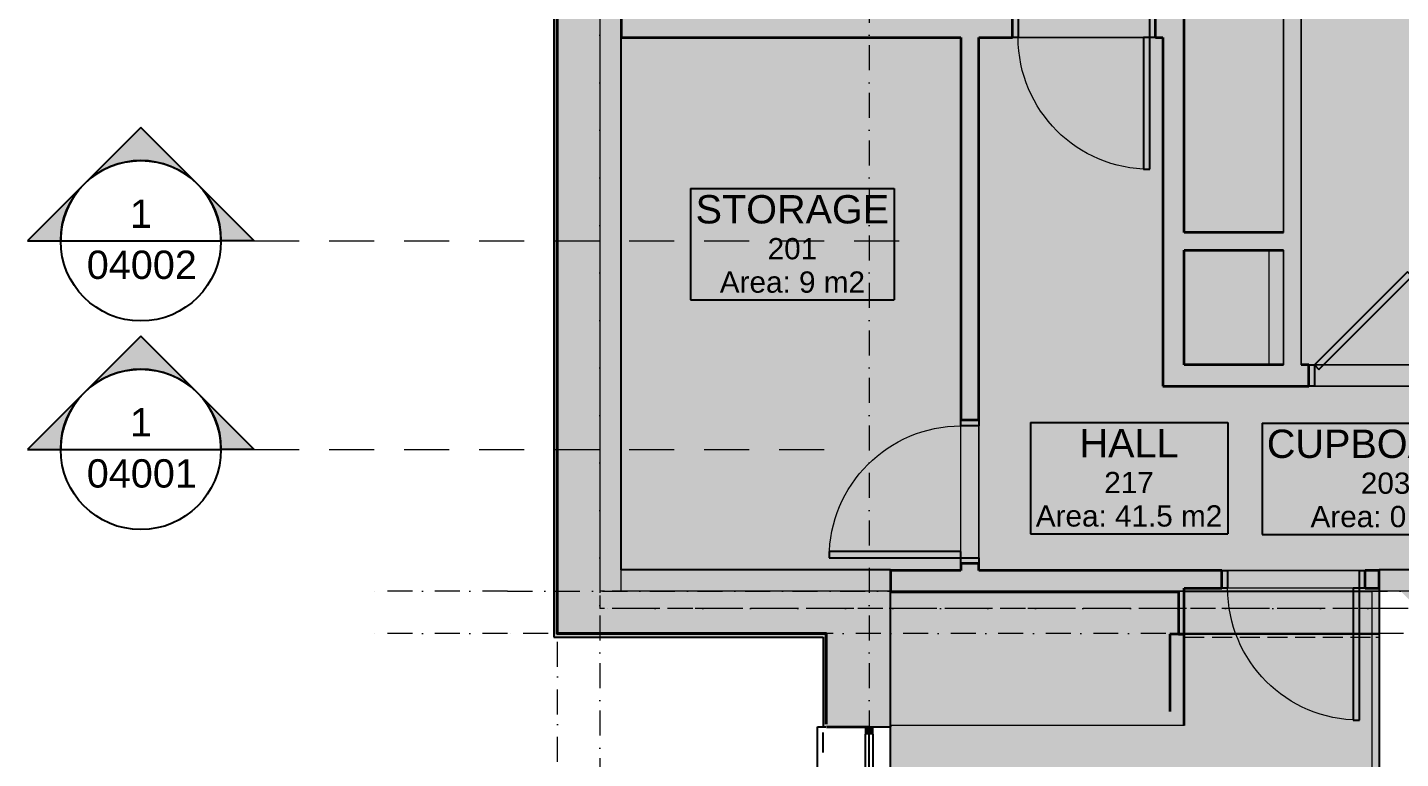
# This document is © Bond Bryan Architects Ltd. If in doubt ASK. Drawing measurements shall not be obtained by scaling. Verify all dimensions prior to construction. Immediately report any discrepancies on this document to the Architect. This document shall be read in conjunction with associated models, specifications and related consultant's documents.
# Model space of a CAD drawing. Header units: millimetres. Extents: x -4040 to 97987, y -17467 to 39515.
# Drawn here: x -4040 to 5650, y 5369 to 10527 of the extents above; entities that cross this region are included whole.
import ezdxf
from ezdxf.enums import TextEntityAlignment as Align

# ---------------------------------------------------------------- set-up
doc = ezdxf.new("R2010")
doc.units = ezdxf.units.MM
doc.header["$MEASUREMENT"] = 0
for name, pattern in [('Dashed', [282.222223, 141.111112, -141.111112]), ('Dot & Dashed', [335.138881, 176.388884, -88.194442, 0, -70.555556]), ('Hidden Line', [195.611112, 141.111112, -54.5]), ('Long Dashed', [529.166651, 317.499995, -211.666656])]:
    doc.linetypes.add(name, pattern=pattern)
for name, color, linetype in [('A-Zz_60_50_80-P_MarkerSection', 7, 'Continuous'), ('NewA-Ee_25_10-M_WallsExternal', 7, 'Continuous'), ('NewA-Ee_25_10-M_WallsInternal', 7, 'Continuous'), ('NewA-Ee_30_10-M_Roofs', 7, 'Continuous'), ('NewA-Ee_30_40-M_Floors', 7, 'Continuous'), ('NewA-Ee_40_20-M_GeneralFFAndEInternalFixed', 7, 'Continuous'), ('NewA-SL-M_SpacesInternal', 7, 'Continuous'), ('NewA-Ss_30_25-M_CeilingAndSoffitSystems', 7, 'Continuous'), ('NewA-Zz_35_40_80-M_GridStructural', 7, 'Continuous'), ('NewA-Zz_50_90_00-M_GrossInternal', 7, 'Continuous'), ('NewA-Zz_60_50_90-P_VoidOpening', 7, 'Continuous')]:
    doc.layers.add(name, color=color, linetype=linetype)
doc.styles.add('GENERATED_STYLE_1', font='')
doc.styles.get('GENERATED_STYLE_1').set_extended_font_data('Arial')

# ---------------------------------------------------------------- blocks, each defined once
blk = doc.blocks.new('STAIR #1_219_1_2', base_point=(3750.3, 3881))
at = {"layer": 'NewA-SL-M_SpacesInternal', "color": 253, "linetype": 'Continuous', "lineweight": 13}
for p, q in [((5450.7, 6544.8), (4124, 6544.8)), ((4124, 6544.8), (4124, 5600.5)), ((5450.7, 2150.3), (5450.7, 6544.8)), ((2050.3, 5600.5), (2050.3, 2150.3)), ((4122.3, 5600.5), (2050.3, 5600.5)), ((4124, 5600.5), (4122.3, 5600.5)), ((2050.3, 2150.3), (5450.7, 2150.3))]:
    blk.add_line(p, q, dxfattribs=at)
at = {"layer": 'NewA-SL-M_SpacesInternal', "linetype": 'Continuous'}
for p, q in [((3054.3, 4234.6), (3054.3, 3920.3)), ((3054.3, 4234.6), (4446.4, 4234.6)), ((4446.4, 4234.6), (4446.4, 3920.3)), ((3054.3, 3920.3), (3054.3, 3684.6)), ((4446.4, 3920.3), (4446.4, 3684.6)), ((3054.3, 3684.6), (3054.3, 3448.9)), ((4446.4, 3684.6), (4446.4, 3448.9)), ((3054.3, 3448.9), (4446.4, 3448.9))]:
    blk.add_line(p, q, dxfattribs=at)
at = {"layer": 'NewA-SL-M_SpacesInternal', "color": 5, "lineweight": 70, "style": 'GENERATED_STYLE_1'}
for tag, height, p in [('ROOM_NAME', 200, (3750.3, 4188.9)), ('ROOM_NUMBER', 150, (3750.3, 3886)), ('adj_text', 150, (3750.3, 3650.3))]:
    blk.add_attdef(tag, text='', height=height, dxfattribs=at).set_placement(p, align=Align.TOP_CENTER)
blk = doc.blocks.new('Slab_1_2', base_point=(32250, 6550.5))
at = {"layer": 'NewA-Ee_30_40-M_Floors', "linetype": 'Continuous', "lineweight": 13}
blk.add_hatch(color=254, dxfattribs=at).paths.add_polyline_path([(32250, 6550.5), (32250, 12847.7), (34699.7, 12847.7), (34699.7, 15099.7), (150.3, 15099.7), (150.3, 6550.5)])
at = {"layer": 'NewA-Ee_30_40-M_Floors', "color": 6, "linetype": 'Continuous', "lineweight": 13, "flags": 128}
blk.add_lwpolyline([(32250, 6550.5), (150.3, 6550.5), (150.3, 15099.7), (34699.7, 15099.7), (34699.7, 12847.7), (32250, 12847.7)], close=True, dxfattribs=at)
blk = doc.blocks.new('HALL_217_2_2', base_point=(3734, 7385.9))
at = {"layer": 'NewA-SL-M_SpacesInternal', "color": 253, "linetype": 'Continuous', "lineweight": 13}
for p, q in [((3973.6, 10456), (2673, 10456)), ((2673, 10456), (2673, 6694.8)), ((3973.6, 7995.4), (3973.6, 10456)), ((32250, 7995.4), (3973.6, 7995.4)), ((2673, 6694.8), (4122.3, 6694.8)), ((4122.3, 6694.8), (5499.7, 6694.8)), ((5499.7, 6700.3), (32250, 6700.3)), ((5499.7, 6694.8), (5499.7, 6700.3))]:
    blk.add_line(p, q, dxfattribs=at)
at = {"layer": 'NewA-SL-M_SpacesInternal', "linetype": 'Continuous'}
for p, q in [((3037.9, 7739.5), (3037.9, 7425.2)), ((3037.9, 7739.5), (4430.1, 7739.5)), ((4430.1, 7739.5), (4430.1, 7425.2)), ((3037.9, 7425.2), (3037.9, 7189.5)), ((4430.1, 7425.2), (4430.1, 7189.5)), ((3037.9, 7189.5), (3037.9, 6953.8)), ((4430.1, 7189.5), (4430.1, 6953.8)), ((3037.9, 6953.8), (4430.1, 6953.8))]:
    blk.add_line(p, q, dxfattribs=at)
at = {"layer": 'NewA-SL-M_SpacesInternal', "color": 5, "lineweight": 70, "style": 'GENERATED_STYLE_1'}
for tag, height, p in [('ROOM_NAME', 200, (3734, 7693.8)), ('ROOM_NUMBER', 150, (3734, 7390.9)), ('adj_text', 150, (3734, 7155.2))]:
    blk.add_attdef(tag, text='', height=height, dxfattribs=at).set_placement(p, align=Align.TOP_CENTER)
blk = doc.blocks.new('STORAGE_201_3_2', base_point=(1358.4, 9035.9))
at = {"layer": 'NewA-SL-M_SpacesInternal', "color": 253, "linetype": 'Continuous', "lineweight": 13}
for p, q in [((150.3, 10456), (150.3, 6700.3)), ((2548, 10456), (150.3, 10456)), ((2548, 6694.8), (2548, 10456)), ((150.3, 6700.3), (2050.3, 6700.3)), ((2050.3, 6700.3), (2050.3, 6694.8)), ((2050.3, 6694.8), (2548, 6694.8))]:
    blk.add_line(p, q, dxfattribs=at)
at = {"layer": 'NewA-SL-M_SpacesInternal', "linetype": 'Continuous'}
for p, q in [((640.3, 9389.5), (640.3, 9075.2)), ((640.3, 9389.5), (2076.5, 9389.5)), ((2076.5, 9389.5), (2076.5, 9075.2)), ((640.3, 9075.2), (640.3, 8839.5)), ((2076.5, 9075.2), (2076.5, 8839.5)), ((640.3, 8839.5), (640.3, 8603.8)), ((2076.5, 8839.5), (2076.5, 8603.8)), ((640.3, 8603.8), (2076.5, 8603.8))]:
    blk.add_line(p, q, dxfattribs=at)
at = {"layer": 'NewA-SL-M_SpacesInternal', "color": 5, "lineweight": 70, "style": 'GENERATED_STYLE_1'}
for tag, height, p in [('ROOM_NAME', 200, (1358.4, 9343.8)), ('ROOM_NUMBER', 150, (1358.4, 9040.9)), ('adj_text', 150, (1358.4, 8805.2))]:
    blk.add_attdef(tag, text='', height=height, dxfattribs=at).set_placement(p, align=Align.TOP_CENTER)
blk = doc.blocks.new('BEDROOM_203_5_2', base_point=(6435.2, 14565))
at = {"layer": 'NewA-SL-M_SpacesInternal', "color": 253, "linetype": 'Continuous', "lineweight": 13}
for p, q in [((4123.6, 15099.7), (4123.6, 11096.4)), ((7951.5, 15099.7), (4123.6, 15099.7)), ((7951.5, 11096.4), (7951.5, 15099.7)), ((4123.6, 11096.4), (4947.9, 11096.4)), ((4947.9, 11096.4), (4947.9, 8145.4)), ((6176.5, 8145.4), (6176.5, 11096.4)), ((6176.5, 11096.4), (7951.5, 11096.4)), ((4947.9, 8145.4), (6176.5, 8145.4))]:
    blk.add_line(p, q, dxfattribs=at)
at = {"layer": 'NewA-SL-M_SpacesInternal', "linetype": 'Continuous'}
for p, q in [((5676.6, 14918.6), (5676.6, 14604.3)), ((5676.6, 14918.6), (7193.9, 14918.6)), ((7193.9, 14918.6), (7193.9, 14604.3)), ((5676.6, 14604.3), (5676.6, 14368.6)), ((7193.9, 14604.3), (7193.9, 14368.6)), ((5676.6, 14368.6), (5676.6, 14132.8)), ((7193.9, 14368.6), (7193.9, 14132.8)), ((5676.6, 14132.8), (7193.9, 14132.8))]:
    blk.add_line(p, q, dxfattribs=at)
at = {"layer": 'NewA-SL-M_SpacesInternal', "color": 5, "lineweight": 70, "style": 'GENERATED_STYLE_1'}
for tag, height, p in [('ROOM_NAME', 200, (6435.2, 14872.8)), ('ROOM_NUMBER', 150, (6435.2, 14570)), ('adj_text', 150, (6435.2, 14334.3))]:
    blk.add_attdef(tag, text='', height=height, dxfattribs=at).set_placement(p, align=Align.TOP_CENTER)
blk = doc.blocks.new('CUPBOARD 1_203B_6_2', base_point=(6252.2, 11790.4))
at = {"layer": 'NewA-SL-M_SpacesInternal', "linetype": 'Continuous'}
for p, q in [((5310.6, 12144), (5310.6, 11829.7)), ((5310.6, 12144), (7193.9, 12144)), ((7193.9, 12144), (7193.9, 11829.7)), ((5310.6, 11829.7), (5310.6, 11594)), ((7193.9, 11829.7), (7193.9, 11594)), ((5310.6, 11594), (5310.6, 11358.3)), ((7193.9, 11594), (7193.9, 11358.3)), ((5310.6, 11358.3), (7193.9, 11358.3))]:
    blk.add_line(p, q, dxfattribs=at)
at = {"layer": 'NewA-SL-M_SpacesInternal', "color": 253, "linetype": 'Continuous', "lineweight": 13}
for p, q in [((4123.6, 10971.4), (4123.6, 9081)), ((4822.9, 10971.4), (4123.6, 10971.4)), ((4822.9, 9081), (4822.9, 10971.4)), ((4123.6, 9081), (4822.9, 9081))]:
    blk.add_line(p, q, dxfattribs=at)
at = {"layer": 'NewA-SL-M_SpacesInternal', "color": 5, "lineweight": 70, "style": 'GENERATED_STYLE_1'}
for tag, height, p in [('ROOM_NAME', 200, (6252.2, 12098.3)), ('ROOM_NUMBER', 150, (6252.2, 11795.4)), ('adj_text', 150, (6252.2, 11559.7))]:
    blk.add_attdef(tag, text='', height=height, dxfattribs=at).set_placement(p, align=Align.TOP_CENTER)
blk = doc.blocks.new('CUPBOARD 2_203A_7_2', base_point=(5614.5, 7381.5))
at = {"layer": 'NewA-SL-M_SpacesInternal', "color": 253, "linetype": 'Continuous', "lineweight": 13}
for p, q in [((4123.6, 8956.1), (4123.6, 8145.4)), ((4822.9, 8956.1), (4123.6, 8956.1)), ((4822.9, 8145.4), (4822.9, 8956.1)), ((4123.6, 8145.4), (4822.9, 8145.4))]:
    blk.add_line(p, q, dxfattribs=at)
at = {"layer": 'NewA-SL-M_SpacesInternal', "linetype": 'Continuous'}
for p, q in [((4672.9, 7735.1), (4672.9, 7420.8)), ((4672.9, 7735.1), (6556.2, 7735.1)), ((6556.2, 7735.1), (6556.2, 7420.8)), ((4672.9, 7420.8), (4672.9, 7185.1)), ((6556.2, 7420.8), (6556.2, 7185.1)), ((4672.9, 7185.1), (4672.9, 6949.4)), ((6556.2, 7185.1), (6556.2, 6949.4)), ((4672.9, 6949.4), (6556.2, 6949.4))]:
    blk.add_line(p, q, dxfattribs=at)
at = {"layer": 'NewA-SL-M_SpacesInternal', "color": 5, "lineweight": 70, "style": 'GENERATED_STYLE_1'}
for tag, height, p in [('ROOM_NAME', 200, (5614.5, 7689.4)), ('ROOM_NUMBER', 150, (5614.5, 7386.5)), ('adj_text', 150, (5614.5, 7150.8))]:
    blk.add_attdef(tag, text='', height=height, dxfattribs=at).set_placement(p, align=Align.TOP_CENTER)
blk = doc.blocks.new('Slab_2_2', base_point=(150.3, 6700.3))
at = {"layer": 'NewA-Ss_30_25-M_CeilingAndSoffitSystems', "linetype": 'Continuous', "lineweight": 0}
blk.add_hatch(color=255, dxfattribs=at).paths.add_polyline_path([(150.3, 6700.3), (2548, 6700.3), (2548, 10456), (150.3, 10456)])
at = {"layer": 'NewA-Ss_30_25-M_CeilingAndSoffitSystems', "color": 6, "linetype": 'Continuous', "lineweight": 13, "flags": 128}
blk.add_lwpolyline([(150.3, 6700.3), (2548, 6700.3), (2548, 10456), (150.3, 10456)], close=True, dxfattribs=at)
blk = doc.blocks.new('Slab_4_2', base_point=(4123.6, 15099.7))
at = {"layer": 'NewA-Ss_30_25-M_CeilingAndSoffitSystems', "linetype": 'Continuous', "lineweight": 0}
blk.add_hatch(color=255, dxfattribs=at).paths.add_polyline_path([(4123.6, 15099.7), (4123.6, 11096.4), (4947.9, 11096.4), (4947.9, 8145.4), (6176.5, 8145.4), (6176.5, 11096.4), (7951.5, 11096.4), (7951.5, 15099.7)])
at = {"layer": 'NewA-Ss_30_25-M_CeilingAndSoffitSystems', "color": 6, "linetype": 'Continuous', "lineweight": 13, "flags": 128}
blk.add_lwpolyline([(4123.6, 15099.7), (7951.5, 15099.7), (7951.5, 11096.4), (6176.5, 11096.4), (6176.5, 8145.4), (4947.9, 8145.4), (4947.9, 11096.4), (4123.6, 11096.4)], close=True, dxfattribs=at)
blk = doc.blocks.new('Slab_5_2', base_point=(32250, 6700.3))
at = {"layer": 'NewA-Ss_30_25-M_CeilingAndSoffitSystems', "linetype": 'Continuous', "lineweight": 0}
blk.add_hatch(color=255, dxfattribs=at).paths.add_polyline_path([(32250, 6700.3), (32250, 7995.4), (3973.6, 7995.4), (3973.6, 10456), (2673, 10456), (2673, 6694.8)])
at = {"layer": 'NewA-Ss_30_25-M_CeilingAndSoffitSystems', "color": 6, "linetype": 'Continuous', "lineweight": 13, "flags": 128}
blk.add_lwpolyline([(32250, 6700.3), (2673, 6694.8), (2673, 10456), (3973.6, 10456), (3973.6, 7995.4), (32250, 7995.4)], close=True, dxfattribs=at)
blk = doc.blocks.new('Slab_6_2', base_point=(5499.7, 2150.3))
at = {"layer": 'NewA-Ss_30_25-M_CeilingAndSoffitSystems', "linetype": 'Continuous', "lineweight": 0}
blk.add_hatch(color=255, dxfattribs=at).paths.add_polyline_path([(5499.7, 2150.3), (5499.7, 6250), (4124, 6250), (4124, 5600.5), (2050.3, 5600.5), (2050.3, 2150.3)])
at = {"layer": 'NewA-Ss_30_25-M_CeilingAndSoffitSystems', "color": 6, "linetype": 'Continuous', "lineweight": 13, "flags": 128}
blk.add_lwpolyline([(5499.7, 2150.3), (5499.7, 6250), (4124, 6250), (4124, 5600.5), (2050.3, 5600.5), (2050.3, 2150.3)], close=True, dxfattribs=at)
blk = doc.blocks.new('Slab_7_2', base_point=(4122.3, 6245.3))
at = {"layer": 'NewA-Ss_30_25-M_CeilingAndSoffitSystems', "linetype": 'Continuous', "lineweight": 0}
blk.add_hatch(color=255, dxfattribs=at).paths.add_polyline_path([(4122.3, 6245.3), (5499.7, 6245.3), (5499.7, 6569.8), (4122.3, 6569.8)])
at = {"layer": 'NewA-Ss_30_25-M_CeilingAndSoffitSystems', "color": 6, "linetype": 'Continuous', "lineweight": 13, "flags": 128}
blk.add_lwpolyline([(4122.3, 6245.3), (5499.7, 6245.3), (5499.7, 6569.8), (4122.3, 6569.8)], close=True, dxfattribs=at)
blk = doc.blocks.new('Slab_8_2', base_point=(4123.6, 10971.4))
at = {"layer": 'NewA-Ss_30_25-M_CeilingAndSoffitSystems', "linetype": 'Continuous', "lineweight": 0}
blk.add_hatch(color=255, dxfattribs=at).paths.add_polyline_path([(4123.6, 10971.4), (4123.6, 9081), (4822.9, 9081), (4822.9, 10971.4)])
at = {"layer": 'NewA-Ss_30_25-M_CeilingAndSoffitSystems', "color": 6, "linetype": 'Continuous', "lineweight": 13, "flags": 128}
blk.add_lwpolyline([(4123.6, 10971.4), (4822.9, 10971.4), (4822.9, 9081), (4123.6, 9081)], close=True, dxfattribs=at)
blk = doc.blocks.new('Slab_9_2', base_point=(4123.6, 8956))
at = {"layer": 'NewA-Ss_30_25-M_CeilingAndSoffitSystems', "linetype": 'Continuous', "lineweight": 0}
blk.add_hatch(color=255, dxfattribs=at).paths.add_polyline_path([(4123.6, 8956), (4123.6, 8145.4), (4822.9, 8145.4), (4822.9, 8956)])
at = {"layer": 'NewA-Ss_30_25-M_CeilingAndSoffitSystems', "color": 6, "linetype": 'Continuous', "lineweight": 13, "flags": 128}
blk.add_lwpolyline([(4123.6, 8956), (4822.9, 8956), (4822.9, 8145.4), (4123.6, 8145.4)], close=True, dxfattribs=at)
blk = doc.blocks.new('Wall_2_2', base_point=(0, 15250))
at = {"layer": 'NewA-Ee_25_10-M_WallsExternal', "linetype": 'Continuous', "lineweight": 13}
for points in [[(-304.8, 6245.2), (-304.8, 15554.8), (-324.9, 15574.9), (-324.9, 6225.1)], [(0, 6550), (0, 15250), (-300, 15550), (-300, 6250)], [(70.4, 6620.4), (70.4, 15179.6), (0, 15250), (0, 6550)], [(133.9, 6683.9), (133.9, 15116.1), (70.4, 15179.6), (70.4, 6620.4)], [(150.3, 6700.3), (150.3, 15099.7), (133.9, 15116.1), (133.9, 6683.9)]]:
    blk.add_hatch(color=6, dxfattribs=at).paths.add_polyline_path(points)
at = {"layer": 'NewA-Ee_25_10-M_WallsExternal', "linetype": 'Continuous'}
blk.add_line((-304.8, 6245.2), (-304.8, 15554.8), dxfattribs=at)
at = {"layer": 'NewA-Ee_25_10-M_WallsExternal', "color": 92, "linetype": 'Continuous', "lineweight": 35}
blk.add_line((-300, 6250), (-300, 15550), dxfattribs=at)
at = {"layer": 'NewA-Ee_25_10-M_WallsExternal', "linetype": 'Continuous', "flags": 128}
for points in [[(-324.9, 15574.9), (-324.9, 6225.1)], [(150.3, 6700.3), (150.3, 15099.7)]]:
    blk.add_lwpolyline(points, dxfattribs=at)
blk = doc.blocks.new('Window 19')
at = {"layer": 'NewA-Ee_25_10-M_WallsExternal', "linetype": 'Continuous', "lineweight": 13}
for points in [[(-372, 0), (-372, -50), (-322, -50), (-322, 0)], [(372, -50), (372, 0), (322, 0), (322, -50)]]:
    blk.add_hatch(color=104, dxfattribs=at).paths.add_polyline_path(points)
at = {"layer": 'NewA-Ee_25_10-M_WallsExternal', "linetype": 'Continuous'}
for p, q in [((-372, 300), (-372, 340)), ((-372, 340), (372, 340)), ((372, 340), (372, 300)), ((-322, 0), (322, 0)), ((-372, -24.9), (-372, -50)), ((-322, -25), (322, -25)), ((322, -50), (-322, -50)), ((372, -24.9), (372, -50)), ((-372, -175.2), (372, -175.2))]:
    blk.add_line(p, q, dxfattribs=at)
at = {"layer": 'NewA-Ee_25_10-M_WallsExternal', "linetype": 'Dashed'}
blk.add_line((-372, 300), (372, 300), dxfattribs=at)
at = {"layer": 'NewA-Ee_25_10-M_WallsExternal', "color": 24, "linetype": 'Continuous', "lineweight": 13}
for p, q in [((-372, 0), (-322, 0)), ((-322, 0), (-322, -50)), ((322, -50), (322, 0)), ((322, 0), (372, 0)), ((-322, -50), (-372, -50)), ((372, -50), (322, -50))]:
    blk.add_line(p, q, dxfattribs=at)
at = {"layer": 'NewA-Ee_25_10-M_WallsExternal', "color": 92, "linetype": 'Continuous', "lineweight": 35}
for p, q in [((-372, 0), (-372, -24.9)), ((372, 0), (372, -24.9))]:
    blk.add_line(p, q, dxfattribs=at)
blk = doc.blocks.new('Wall_3_2', base_point=(1900, 6550))
at = {"layer": 'NewA-Ee_25_10-M_WallsExternal', "linetype": 'Continuous', "lineweight": 13}
for points in [[(2033.9, 5604.6), (2050.3, 5604.6), (2050.3, 6700.3), (2033.9, 6683.9)], [(1900, 6550), (1900, 5591.6), (1925.1, 5591.6), (1925.1, 5604.6), (1970.4, 5604.6), (1970.4, 6620.4)], [(2033.9, 6683.9), (1970.4, 6620.4), (1970.4, 5604.6), (2033.9, 5604.6)], [(1600, 5611.7), (1875.1, 5611.7), (1875.1, 5591.6), (1900, 5591.6), (1900, 6550), (1600, 6250)], [(1575.1, 5611.7), (1595.2, 5611.7), (1595.2, 6245.2), (1575.1, 6225.1)], [(1575.1, 5611.7), (1575.1, 5591.6), (1875.1, 5591.6), (1875.1, 5611.7)], [(2050.3, 5604.6), (1925.1, 5604.6), (1925.1, 5591.6), (2050.3, 5591.6)], [(1575.1, 4827.5), (1875.1, 4827.5), (1875.1, 4847.6), (1575.1, 4847.6)], [(1600, 1700), (1900, 2000), (1900, 4847.6), (1875.1, 4847.6), (1875.1, 4827.5), (1600, 4827.5)], [(1900, 4847.6), (1900, 2000), (1970.4, 2070.4), (1970.4, 4834.6), (1925.1, 4834.6), (1925.1, 4847.6)], [(2050.3, 4834.6), (2050.3, 4847.6), (1925.1, 4847.6), (1925.1, 4834.6)], [(1575.1, 4827.5), (1575.1, 1675.1), (1595.2, 1695.2), (1595.2, 4827.5)], [(1970.4, 4834.6), (1970.4, 2070.4), (2033.9, 2133.9), (2033.9, 4834.6)], [(2033.9, 4834.6), (2033.9, 2133.9), (2050.3, 2150.3), (2050.3, 4834.6)]]:
    blk.add_hatch(color=6, dxfattribs=at).paths.add_polyline_path(points)
at = {"layer": 'NewA-Ee_25_10-M_WallsExternal', "linetype": 'Continuous'}
for p, q in [((1595.2, 5611.7), (1595.2, 6245.2)), ((1575.1, 5611.7), (1575.1, 5591.6)), ((1575.1, 5591.6), (1595.2, 5591.6)), ((1900, 5591.6), (1925.1, 5591.6)), ((1925.1, 5591.6), (1970.4, 5591.6)), ((1970.4, 5591.6), (2033.9, 5591.6)), ((2033.9, 5591.6), (2050.3, 5591.6)), ((2050.3, 5604.6), (2050.3, 5591.6)), ((1575.1, 4827.5), (1575.1, 4847.6)), ((1575.1, 4847.6), (1595.2, 4847.6)), ((1900, 4847.6), (1925.1, 4847.6)), ((1925.1, 4847.6), (1970.4, 4847.6)), ((1970.4, 4847.6), (2033.9, 4847.6)), ((2033.9, 4847.6), (2050.3, 4847.6)), ((2050.3, 4834.6), (2050.3, 4847.6)), ((1595.2, 1695.2), (1595.2, 4827.5))]:
    blk.add_line(p, q, dxfattribs=at)
at = {"layer": 'NewA-Ee_25_10-M_WallsExternal', "color": 92, "linetype": 'Continuous', "lineweight": 35}
for p, q in [((1600, 5611.7), (1600, 6250)), ((1600, 5591.6), (1875.1, 5591.6)), ((1875.1, 5591.6), (1900, 5591.6)), ((1600, 4847.6), (1875.1, 4847.6)), ((1875.1, 4847.6), (1900, 4847.6)), ((1600, 1700), (1600, 4827.5))]:
    blk.add_line(p, q, dxfattribs=at)
at = {"layer": 'NewA-Ee_25_10-M_WallsExternal', "linetype": 'Continuous', "flags": 128}
for points in [[(2050.3, 5604.6), (2050.3, 6700.3)], [(1575.1, 6225.1), (1575.1, 5611.7)], [(1575.1, 4827.5), (1575.1, 1675.1)], [(2050.3, 2150.3), (2050.3, 4834.6)]]:
    blk.add_lwpolyline(points, dxfattribs=at)
at = {"layer": 'NewA-Ee_25_10-M_WallsExternal', "linetype": 'Continuous', "zscale": 1000, "rotation": 89.99999999999999}
blk.add_blockref('Window 19', (1875.1, 5219.6), dxfattribs=at)
blk = doc.blocks.new('Wall_4_2', base_point=(1900, 6550))
at = {"layer": 'NewA-Ee_25_10-M_WallsExternal', "linetype": 'Continuous', "lineweight": 13}
for points in [[(2050.3, 6700.3), (150.3, 6700.3), (133.9, 6683.9), (2033.9, 6683.9)], [(1970.4, 6620.4), (70.4, 6620.4), (0, 6550), (1900, 6550)], [(2033.9, 6683.9), (133.9, 6683.9), (70.4, 6620.4), (1970.4, 6620.4)], [(1900, 6550), (0, 6550), (-300, 6250), (1600, 6250)], [(1595.2, 6245.2), (-304.8, 6245.2), (-324.9, 6225.1), (1575.1, 6225.1)]]:
    blk.add_hatch(color=6, dxfattribs=at).paths.add_polyline_path(points)
at = {"layer": 'NewA-Ee_25_10-M_WallsExternal', "linetype": 'Continuous'}
blk.add_line((1595.2, 6245.2), (-304.8, 6245.2), dxfattribs=at)
at = {"layer": 'NewA-Ee_25_10-M_WallsExternal', "color": 92, "linetype": 'Continuous', "lineweight": 35}
blk.add_line((1600, 6250), (-300, 6250), dxfattribs=at)
at = {"layer": 'NewA-Ee_25_10-M_WallsExternal', "linetype": 'Continuous', "flags": 128}
for points in [[(2050.3, 6700.3), (150.3, 6700.3)], [(-324.9, 6225.1), (1575.1, 6225.1)]]:
    blk.add_lwpolyline(points, dxfattribs=at)
blk = doc.blocks.new('Wall_5_2', base_point=(3973.6, 15099.7))
at = {"layer": 'NewA-Ee_25_10-M_WallsInternal', "linetype": 'Continuous', "lineweight": 13}
blk.add_hatch(color=6, dxfattribs=at).paths.add_polyline_path([(3973.6, 15099.7), (3973.6, 7995.4), (4123.6, 8145.4), (4123.6, 15099.7)])
at = {"layer": 'NewA-Ee_25_10-M_WallsInternal', "color": 92, "linetype": 'Continuous', "lineweight": 35, "flags": 128}
for points in [[(3973.6, 15099.7), (3973.6, 10606)], [(4123.6, 15099.7), (3973.6, 15099.7)], [(4123.6, 11096.4), (4123.6, 15099.7)], [(4123.6, 9081), (4123.6, 10971.4)], [(3973.6, 10456), (3973.6, 7995.4)], [(4123.6, 8145.4), (4123.6, 8956)]]:
    blk.add_lwpolyline(points, dxfattribs=at)
blk = doc.blocks.new('Door 19')
at = {"layer": 'NewA-Ee_25_10-M_WallsInternal', "linetype": 'Continuous', "lineweight": 13}
for points in [[(-192.6, 657.6), (-224.4, 625.8), (433.2, -31.8), (465, 0)], [(-465, -150), (-465, 0), (-505, 0), (-505, -150)], [(505, -150), (505, 0), (465, 0), (465, -150)]]:
    blk.add_hatch(color=255, dxfattribs=at).paths.add_polyline_path(points)
at = {"layer": 'NewA-Ee_25_10-M_WallsInternal', "linetype": 'Continuous'}
for p, q in [((-224.4, 625.8), (-192.6, 657.6)), ((433.2, -31.8), (-224.4, 625.8)), ((-192.6, 657.6), (465, 0)), ((-465, 0), (-505, 0)), ((-505, 0), (-505, -150)), ((-465, -150), (-465, 0)), ((465, 0), (433.2, -31.8)), ((505, 0), (465, 0)), ((465, 0), (465, -150)), ((505, -150), (505, 0)), ((-505, -150), (-465, -150)), ((465, -150), (505, -150))]:
    blk.add_line(p, q, dxfattribs=at)
at = {"layer": 'NewA-Ee_25_10-M_WallsInternal', "color": 92, "linetype": 'Continuous', "lineweight": 35}
for p, q in [((-505, -150), (-505, 0)), ((505, -150), (505, 0))]:
    blk.add_line(p, q, dxfattribs=at)
at = {"layer": 'NewA-Ee_25_10-M_WallsInternal', "color": 6, "linetype": 'Continuous', "lineweight": 13}
blk.add_arc((465, 0), 930, 135, 180, dxfattribs=at)
blk = doc.blocks.new('Wall_6_2', base_point=(3973.6, 7995.4))
at = {"layer": 'NewA-Ee_25_10-M_WallsInternal', "linetype": 'Continuous', "lineweight": 13}
blk.add_hatch(color=6, dxfattribs=at).paths.add_polyline_path([(4123.6, 8145.4), (3973.6, 7995.4), (5002.1, 7995.4), (5002.1, 8145.4)])
at = {"layer": 'NewA-Ee_25_10-M_WallsInternal', "color": 92, "linetype": 'Continuous', "lineweight": 35}
blk.add_line((5002.1, 7995.4), (5002.1, 8145.4), dxfattribs=at)
at = {"layer": 'NewA-Ee_25_10-M_WallsInternal', "color": 92, "linetype": 'Continuous', "lineweight": 35, "flags": 128}
for points in [[(4822.9, 8145.4), (4123.6, 8145.4)], [(5002.1, 8145.4), (4947.9, 8145.4)], [(3973.6, 7995.4), (5002.1, 7995.4)]]:
    blk.add_lwpolyline(points, dxfattribs=at)
at = {"layer": 'NewA-Ee_25_10-M_WallsInternal', "linetype": 'Continuous', "xscale": -1, "zscale": 1000}
blk.add_blockref('Door 19', (5507.1, 8145.4), dxfattribs=at)
blk = doc.blocks.new('Door 19_2')
at = {"layer": 'NewA-Ee_25_10-M_WallsInternal', "linetype": 'Continuous', "lineweight": 13}
for points in [[(465, 930), (420, 930), (420, 0), (465, 0)], [(-465, -150), (-465, 0), (-505, 0), (-505, -150)], [(505, -150), (505, 0), (465, 0), (465, -150)]]:
    blk.add_hatch(color=255, dxfattribs=at).paths.add_polyline_path(points)
at = {"layer": 'NewA-Ee_25_10-M_WallsInternal', "linetype": 'Continuous'}
for p, q in [((420, 0), (420, 930)), ((420, 930), (465, 930)), ((465, 930), (465, 0)), ((-465, 0), (-505, 0)), ((-505, 0), (-505, -150)), ((-465, -150), (-465, 0)), ((465, 0), (420, 0)), ((505, 0), (465, 0)), ((465, 0), (465, -150)), ((505, -150), (505, 0)), ((-505, -150), (-465, -150)), ((465, -150), (505, -150))]:
    blk.add_line(p, q, dxfattribs=at)
at = {"layer": 'NewA-Ee_25_10-M_WallsInternal', "color": 92, "linetype": 'Continuous', "lineweight": 35}
for p, q in [((-505, 0), (-505, -150)), ((505, 0), (505, -150))]:
    blk.add_line(p, q, dxfattribs=at)
at = {"layer": 'NewA-Ee_25_10-M_WallsInternal', "color": 6, "linetype": 'Continuous', "lineweight": 13}
blk.add_arc((465, 0), 930, 90, 180, dxfattribs=at)
blk = doc.blocks.new('Wall_8_2', base_point=(3973.6, 10606))
at = {"layer": 'NewA-Ee_25_10-M_WallsInternal', "linetype": 'Continuous', "lineweight": 13}
for points in [[(150.3, 10456), (2911.5, 10456), (2911.5, 10606), (150.3, 10606)], [(3921.5, 10456), (3973.6, 10456), (3973.6, 10606), (3921.5, 10606)]]:
    blk.add_hatch(color=6, dxfattribs=at).paths.add_polyline_path(points)
at = {"layer": 'NewA-Ee_25_10-M_WallsInternal', "color": 92, "linetype": 'Continuous', "lineweight": 35}
for p, q in [((2911.5, 10456), (2911.5, 10606)), ((3921.5, 10456), (3921.5, 10606))]:
    blk.add_line(p, q, dxfattribs=at)
at = {"layer": 'NewA-Ee_25_10-M_WallsInternal', "color": 92, "linetype": 'Continuous', "lineweight": 35, "flags": 128}
for points in [[(2911.5, 10606), (150.3, 10606)], [(150.3, 10606), (150.3, 10456)], [(3973.6, 10606), (3921.5, 10606)], [(150.3, 10456), (2548, 10456)], [(2673, 10456), (2911.5, 10456)], [(3921.5, 10456), (3973.6, 10456)]]:
    blk.add_lwpolyline(points, dxfattribs=at)
at = {"layer": 'NewA-Ee_25_10-M_WallsInternal', "linetype": 'Continuous', "xscale": -1, "zscale": 1000, "rotation": 180}
blk.add_blockref('Door 19_2', (3416.5, 10456), dxfattribs=at)
blk = doc.blocks.new('Door 19_3')
at = {"layer": 'NewA-Ee_25_10-M_WallsInternal', "linetype": 'Continuous', "lineweight": 13}
for points in [[(465, 930), (420, 930), (420, 0), (465, 0)], [(-465, -125), (-465, 0), (-505, 0), (-505, -125)], [(505, -125), (505, 0), (465, 0), (465, -125)]]:
    blk.add_hatch(color=255, dxfattribs=at).paths.add_polyline_path(points)
at = {"layer": 'NewA-Ee_25_10-M_WallsInternal', "linetype": 'Continuous'}
for p, q in [((420, 0), (420, 930)), ((420, 930), (465, 930)), ((465, 930), (465, 0)), ((-465, 0), (-505, 0)), ((-505, 0), (-505, -125)), ((-465, -125), (-465, 0)), ((465, 0), (420, 0)), ((505, 0), (465, 0)), ((465, 0), (465, -125)), ((505, -125), (505, 0)), ((-505, -125), (-465, -125)), ((465, -125), (505, -125))]:
    blk.add_line(p, q, dxfattribs=at)
at = {"layer": 'NewA-Ee_25_10-M_WallsInternal', "color": 92, "linetype": 'Continuous', "lineweight": 35}
for p, q in [((-505, -125), (-505, 0)), ((505, -125), (505, 0))]:
    blk.add_line(p, q, dxfattribs=at)
at = {"layer": 'NewA-Ee_25_10-M_WallsInternal', "color": 6, "linetype": 'Continuous', "lineweight": 13}
blk.add_arc((465, 0), 930, 90, 180, dxfattribs=at)
blk = doc.blocks.new('Wall_9_2', base_point=(2673, 10606))
at = {"layer": 'NewA-Ee_25_10-M_WallsInternal', "linetype": 'Continuous', "lineweight": 13}
for points in [[(2548, 10456), (2548, 7755.2), (2673, 7755.2), (2673, 10456)], [(2548, 6694.8), (2673, 6694.8), (2673, 6745.2), (2548, 6745.2)]]:
    blk.add_hatch(color=6, dxfattribs=at).paths.add_polyline_path(points)
at = {"layer": 'NewA-Ee_25_10-M_WallsInternal', "color": 92, "linetype": 'Continuous', "lineweight": 35}
for p, q in [((2673, 7755.2), (2548, 7755.2)), ((2673, 6745.2), (2548, 6745.2))]:
    blk.add_line(p, q, dxfattribs=at)
at = {"layer": 'NewA-Ee_25_10-M_WallsInternal', "color": 92, "linetype": 'Continuous', "lineweight": 35, "flags": 128}
for points in [[(2548, 10456), (2548, 7755.2)], [(2673, 7755.2), (2673, 10456)], [(2548, 6745.2), (2548, 6694.8)], [(2673, 6694.8), (2673, 6745.2)]]:
    blk.add_lwpolyline(points, dxfattribs=at)
at = {"layer": 'NewA-Ee_25_10-M_WallsInternal', "linetype": 'Continuous', "xscale": -1, "zscale": 1000, "rotation": 89.99999999999999}
blk.add_blockref('Door 19_3', (2548, 7250.2), dxfattribs=at)
blk = doc.blocks.new('Wall_10_2', base_point=(3973.6, 9081))
at = {"layer": 'NewA-Ee_25_10-M_WallsInternal', "linetype": 'Continuous', "lineweight": 13}
blk.add_hatch(color=6, dxfattribs=at).paths.add_polyline_path([(4123.6, 8956), (4822.9, 8956), (4822.9, 9081), (4123.6, 9081)])
at = {"layer": 'NewA-Ee_25_10-M_WallsInternal', "color": 92, "linetype": 'Continuous', "lineweight": 35, "flags": 128}
for points in [[(4822.9, 9081), (4123.6, 9081)], [(4123.6, 8956), (4822.9, 8956)]]:
    blk.add_lwpolyline(points, dxfattribs=at)
blk = doc.blocks.new('Wall_11_2', base_point=(2050.3, 6694.8))
at = {"layer": 'NewA-Ee_25_10-M_WallsInternal', "linetype": 'Continuous', "lineweight": 13}
blk.add_hatch(color=6, dxfattribs=at).paths.add_polyline_path([(2050.3, 6544.8), (4122.3, 6544.8), (4122.3, 6694.8), (2050.3, 6694.8)])
at = {"layer": 'NewA-Ee_25_10-M_WallsInternal', "color": 92, "linetype": 'Continuous', "lineweight": 35, "flags": 128}
for points in [[(2548, 6694.8), (2050.3, 6694.8)], [(2050.3, 6694.8), (2050.3, 6544.8)], [(4122.3, 6694.8), (2673, 6694.8)], [(2050.3, 6544.8), (4082.3, 6544.8)], [(4122.3, 6544.8), (4122.3, 6569.8)]]:
    blk.add_lwpolyline(points, dxfattribs=at)
blk = doc.blocks.new('Door 19_4')
at = {"layer": 'NewA-Ee_25_10-M_WallsInternal', "linetype": 'Continuous', "lineweight": 13}
for points in [[(465, 930), (420, 930), (420, 0), (465, 0)], [(-465, -125), (-465, 0), (-505, 0), (-505, -125)], [(505, -125), (505, 0), (465, 0), (465, -125)]]:
    blk.add_hatch(color=255, dxfattribs=at).paths.add_polyline_path(points)
at = {"layer": 'NewA-Ee_25_10-M_WallsInternal', "linetype": 'Continuous'}
for p, q in [((420, 0), (420, 930)), ((420, 930), (465, 930)), ((465, 930), (465, 0)), ((-465, 0), (-505, 0)), ((-505, 0), (-505, -125)), ((-465, -125), (-465, 0)), ((465, 0), (420, 0)), ((505, 0), (465, 0)), ((465, 0), (465, -125)), ((505, -125), (505, 0)), ((-505, -125), (-465, -125)), ((465, -125), (505, -125))]:
    blk.add_line(p, q, dxfattribs=at)
at = {"layer": 'NewA-Ee_25_10-M_WallsInternal', "color": 92, "linetype": 'Continuous', "lineweight": 35}
for p, q in [((-505, 0), (-505, -125)), ((505, 0), (505, -125))]:
    blk.add_line(p, q, dxfattribs=at)
at = {"layer": 'NewA-Ee_25_10-M_WallsInternal', "color": 6, "linetype": 'Continuous', "lineweight": 13}
blk.add_arc((465, 0), 930, 90, 180, dxfattribs=at)
blk = doc.blocks.new('Wall_12_2', base_point=(4122.3, 6694.8))
at = {"layer": 'NewA-Ee_25_10-M_WallsInternal', "linetype": 'Continuous', "lineweight": 13}
for points in [[(4122.3, 6569.8), (4390, 6569.8), (4390, 6694.8), (4122.3, 6694.8)], [(5400, 6694.8), (5400, 6569.8), (5499.7, 6569.8), (5499.7, 6694.8)]]:
    blk.add_hatch(color=6, dxfattribs=at).paths.add_polyline_path(points)
at = {"layer": 'NewA-Ee_25_10-M_WallsInternal', "color": 92, "linetype": 'Continuous', "lineweight": 35}
for p, q in [((4390, 6569.8), (4390, 6694.8)), ((5400, 6569.8), (5400, 6694.8))]:
    blk.add_line(p, q, dxfattribs=at)
at = {"layer": 'NewA-Ee_25_10-M_WallsInternal', "color": 92, "linetype": 'Continuous', "lineweight": 35, "flags": 128}
for points in [[(4390, 6694.8), (4122.3, 6694.8)], [(5499.7, 6694.8), (5400, 6694.8)], [(5499.7, 6569.8), (5499.7, 6694.8)], [(4122.3, 6569.8), (4390, 6569.8)], [(5400, 6569.8), (5499.7, 6569.8)]]:
    blk.add_lwpolyline(points, dxfattribs=at)
at = {"layer": 'NewA-Ee_25_10-M_WallsInternal', "linetype": 'Continuous', "xscale": -1, "zscale": 1000, "rotation": 180}
blk.add_blockref('Door 19_4', (4895, 6569.8), dxfattribs=at)
blk = doc.blocks.new('Wall_13_2', base_point=(4022.3, 6245.3))
at = {"layer": 'NewA-Ee_25_10-M_WallsInternal', "linetype": 'Continuous', "lineweight": 13}
blk.add_hatch(color=6, dxfattribs=at).paths.add_polyline_path([(4022.3, 6245.3), (4022.3, 5700.5), (4122.3, 5600.5), (4122.3, 6245.3)])
at = {"layer": 'NewA-Ee_25_10-M_WallsInternal', "color": 92, "linetype": 'Continuous', "lineweight": 35, "flags": 128}
for points in [[(4022.3, 6245.3), (4022.3, 5700.5)], [(4122.3, 6245.3), (4022.3, 6245.3)], [(4122.3, 5600.5), (4122.3, 6245.3)]]:
    blk.add_lwpolyline(points, dxfattribs=at)
blk = doc.blocks.new('Wall_14_2', base_point=(4122.3, 6245.3))
at = {"layer": 'NewA-Ee_25_10-M_WallsInternal', "linetype": 'Continuous', "lineweight": 13}
blk.add_hatch(color=6, dxfattribs=at).paths.add_polyline_path([(4122.3, 6245.3), (4122.3, 6544.8), (4082.3, 6544.8), (4082.3, 6245.3)])
at = {"layer": 'NewA-Ee_25_10-M_WallsInternal', "color": 92, "linetype": 'Continuous', "lineweight": 35, "flags": 128}
for points in [[(4082.3, 6544.8), (4082.3, 6245.3)], [(4122.3, 6245.3), (4122.3, 6544.8)], [(4082.3, 6245.3), (4122.3, 6245.3)]]:
    blk.add_lwpolyline(points, dxfattribs=at)
blk = doc.blocks.new('Wall_15_2', base_point=(4124, 6225.1))
at = {"layer": 'NewA-Ee_25_10-M_WallsInternal', "color": 6, "linetype": 'Hidden Line', "lineweight": 13, "flags": 128}
for points in [[(5450.7, 6250.1), (4124, 6250.1)], [(4124, 6250.1), (4124, 6225.1)], [(4124, 6225.1), (5450.7, 6225.1)], [(5499.7, 6250.1), (5475.7, 6250.1)], [(5475.7, 6225.1), (5499.7, 6225.1)]]:
    blk.add_lwpolyline(points, dxfattribs=at)
blk = doc.blocks.new('Standard grid marker')
at = {"layer": 'NewA-Zz_35_40_80-M_GridStructural', "color": 6, "linetype": 'Dot & Dashed', "lineweight": 13}
blk.add_line((1000, 0), (18130.8, 0), dxfattribs=at)
at = {"layer": 'NewA-Zz_35_40_80-M_GridStructural', "style": 'GENERATED_STYLE_1'}
blk.add_attdef('AC_MarkerText_1', text='', height=250, rotation=90, dxfattribs=at).set_placement((-250, 14.3), align=Align.MIDDLE_CENTER)
blk = doc.blocks.new('Standard grid marker_2')
at = {"layer": 'NewA-Zz_35_40_80-M_GridStructural', "color": 6, "linetype": 'Dot & Dashed', "lineweight": 13}
for q in [(0, 0), (40175.6, 0)]:
    blk.add_line((1000, 0), q, dxfattribs=at)
at = {"layer": 'NewA-Zz_35_40_80-M_GridStructural', "style": 'GENERATED_STYLE_1'}
blk.add_attdef('AC_MarkerText_1', text='', height=250, dxfattribs=at).set_placement((41425.6, 12.2), align=Align.MIDDLE_CENTER)
blk = doc.blocks.new('Standard grid marker_3')
at = {"layer": 'NewA-Zz_35_40_80-M_GridStructural', "color": 6, "linetype": 'Dot & Dashed', "lineweight": 13}
blk.add_line((0, 0), (19130.8, 0), dxfattribs=at)
blk = doc.blocks.new('Standard grid marker_4')
at = {"layer": 'NewA-Zz_35_40_80-M_GridStructural', "color": 6, "linetype": 'Dot & Dashed', "lineweight": 13}
for p, q in [((1000, 0), (40175.6, 0)), ((40175.6, 0), (41175.6, 0))]:
    blk.add_line(p, q, dxfattribs=at)
blk = doc.blocks.new('Shelves 20')
at = {"layer": 'NewA-Ee_40_20-M_GeneralFFAndEInternalFixed', "color": 6, "linetype": 'Continuous', "lineweight": 13}
for p, q in [((405.4, 0), (-405.4, 0)), ((405.4, -600), (405.4, 0)), ((-405.4, 0), (-405.4, -600)), ((-405.4, -600), (405.4, -600))]:
    blk.add_line(p, q, dxfattribs=at)
blk = doc.blocks.new('Beam_1_2', base_point=(34850, 6550))
at = {"layer": 'NewA-Ee_30_10-M_Roofs', "color": 6, "linetype": 'Hidden Line', "lineweight": 13}
for p in [(0, 15250), (34850, 6550)]:
    blk.add_line(p, (0, 6550), dxfattribs=at)
at = {"layer": 'NewA-Ee_30_10-M_Roofs', "color": 251, "linetype": 'Dot & Dashed', "lineweight": 13}
blk.add_line((34850, 6550), (0, 6550), dxfattribs=at)
blk = doc.blocks.new('Beam_2_2', base_point=(5650, 6550))
at = {"layer": 'NewA-Ee_30_10-M_Roofs', "color": 251, "linetype": 'Dot & Dashed', "lineweight": 13}
blk.add_line((5650, 6550), (1900, 6550), dxfattribs=at)
at = {"layer": 'NewA-Ee_30_10-M_Roofs', "color": 6, "linetype": 'Hidden Line', "lineweight": 13}
for p, q in [((5650, 6550), (1900, 6550)), ((5650, 2000), (1900, 2000))]:
    blk.add_line(p, q, dxfattribs=at)
blk = doc.blocks.new('Cutting Plane_1_2', base_point=(-3239.8, 9021.3))
at = {"layer": 'A-Zz_60_50_80-P_MarkerSection', "linetype": 'Continuous'}
for points in [[(-3639.8, 9421.3, -0.414214), (-2839.8, 9421.3), (-3239.8, 9821.3)], [(-4039.8, 9021.3), (-3805.5, 9021.3, -0.198912), (-3639.8, 9421.3)], [(-2439.8, 9021.3), (-2674.2, 9021.3, 0.198912), (-2839.8, 9421.3)]]:
    blk.add_hatch(color=256, dxfattribs=at).paths.add_polyline_path(points)
for p, q in [((-3239.8, 9821.3), (-3639.8, 9421.3)), ((-2839.8, 9421.3), (-3239.8, 9821.3)), ((-3639.8, 9421.3), (-4039.8, 9021.3)), ((-2839.8, 9421.3), (-2439.8, 9021.3)), ((-4039.8, 9021.3), (-3805.5, 9021.3)), ((-3805.5, 9021.3), (-2674.2, 9021.3)), ((-2439.8, 9021.3), (-2674.2, 9021.3))]:
    blk.add_line(p, q, dxfattribs=at)
at = {"layer": 'A-Zz_60_50_80-P_MarkerSection', "color": 6, "linetype": 'Long Dashed', "lineweight": 13}
blk.add_line((-2439.8, 9021.3), (2117.8, 9021.3), dxfattribs=at)
at = {"layer": 'A-Zz_60_50_80-P_MarkerSection', "linetype": 'Continuous'}
blk.add_circle((-3239.8, 9021.3), 565.7, dxfattribs=at)
for start, end in [(45, 135), (135, 180), (0, 45)]:
    blk.add_arc((-3239.8, 9021.3), 565.7, start, end, dxfattribs=at)
at = {"layer": 'A-Zz_60_50_80-P_MarkerSection', "char_height": 200, "attachment_point": 7, "style": 'GENERATED_STYLE_1'}
for s, insert in [('\\A1;{\\fArial|b0|i0|c0|p34;1}', (-3316.1, 9112.7)), ('\\A1;{\\fArial|b0|i0|c0|p34;04002}', (-3621.2, 8749.4))]:
    blk.add_mtext(s, dxfattribs=dict(at, insert=insert))
blk = doc.blocks.new('Cutting Plane_3_2', base_point=(-3239.8, 7549.3))
at = {"layer": 'A-Zz_60_50_80-P_MarkerSection', "linetype": 'Continuous'}
for points in [[(-3639.8, 7949.3, -0.414214), (-2839.8, 7949.3), (-3239.8, 8349.3)], [(-4039.8, 7549.3), (-3805.5, 7549.3, -0.198912), (-3639.8, 7949.3)], [(-2439.8, 7549.3), (-2674.2, 7549.3, 0.198912), (-2839.8, 7949.3)]]:
    blk.add_hatch(color=256, dxfattribs=at).paths.add_polyline_path(points)
for p, q in [((-3239.8, 8349.3), (-3639.8, 7949.3)), ((-2839.8, 7949.3), (-3239.8, 8349.3)), ((-3639.8, 7949.3), (-4039.8, 7549.3)), ((-2839.8, 7949.3), (-2439.8, 7549.3)), ((-4039.8, 7549.3), (-3805.5, 7549.3)), ((-3805.5, 7549.3), (-2674.2, 7549.3)), ((-2439.8, 7549.3), (-2674.2, 7549.3))]:
    blk.add_line(p, q, dxfattribs=at)
at = {"layer": 'A-Zz_60_50_80-P_MarkerSection', "color": 6, "linetype": 'Long Dashed', "lineweight": 13}
blk.add_line((-2439.8, 7549.3), (1760.2, 7549.3), dxfattribs=at)
at = {"layer": 'A-Zz_60_50_80-P_MarkerSection', "linetype": 'Continuous'}
blk.add_circle((-3239.8, 7549.3), 565.7, dxfattribs=at)
for start, end in [(45, 135), (135, 180), (0, 45)]:
    blk.add_arc((-3239.8, 7549.3), 565.7, start, end, dxfattribs=at)
at = {"layer": 'A-Zz_60_50_80-P_MarkerSection', "char_height": 200, "attachment_point": 7, "style": 'GENERATED_STYLE_1'}
for s, insert in [('\\A1;{\\fArial|b0|i0|c0|p34;1}', (-3316.1, 7640.8)), ('\\A1;{\\fArial|b0|i0|c0|p34;04001}', (-3621.2, 7277.4))]:
    blk.add_mtext(s, dxfattribs=dict(at, insert=insert))
blk = doc.blocks.new('Beam_3_2', base_point=(34850, 6426.7))
at = {"layer": 'NewA-Zz_60_50_90-P_VoidOpening', "color": 6, "linetype": 'Hidden Line', "lineweight": 13}
for p in [(0, 15126.7), (34850, 6426.7)]:
    blk.add_line(p, (0, 6426.7), dxfattribs=at)
at = {"layer": 'NewA-Zz_60_50_90-P_VoidOpening', "color": 251, "linetype": 'Dot & Dashed', "lineweight": 13}
blk.add_line((34850, 6426.7), (0, 6426.7), dxfattribs=at)
blk = doc.blocks.new('Wall_16_3', base_point=(34850, 6550))
at = {"layer": 'NewA-Ee_25_10-M_WallsExternal', "linetype": 'Continuous', "lineweight": 13}
for points in [[(8747.7, 6700.3), (5499.7, 6700.3), (5516.1, 6683.9), (8747.7, 6683.9)], [(8747.7, 6683.9), (5516.1, 6683.9), (5579.6, 6620.4), (8747.7, 6620.4)], [(5579.6, 6620.4), (5650, 6550), (8760.7, 6550), (8760.7, 6575.1), (8747.7, 6575.1), (8747.7, 6620.4)], [(5650, 6550), (5950, 6250), (8740.5, 6250), (8740.5, 6525.1), (8760.7, 6525.1), (8760.7, 6550)]]:
    blk.add_hatch(color=6, dxfattribs=at).paths.add_polyline_path(points)
at = {"layer": 'NewA-Ee_25_10-M_WallsExternal', "linetype": 'Continuous', "flags": 128}
blk.add_lwpolyline([(8747.7, 6700.3), (5499.7, 6700.3)], dxfattribs=at)

msp = doc.modelspace()

# ---------------------------------------------------------------- hatches: boundary and pattern name
at = {"layer": 'NewA-Zz_50_90_00-M_GrossInternal', "linetype": 'Continuous', "lineweight": 140}
msp.add_hatch(color=1, dxfattribs=at).paths.add_polyline_path([(150.3, 15099.7), (34699.7, 15099.7), (34699.7, 6700.3), (5499.7, 6700.3), (5499.7, 2150.3), (2050.3, 2150.3), (2050.3, 6700.3), (150.3, 6700.3)])

# ---------------------------------------------------------------- linework, layer by layer
at = {"layer": 'NewA-Zz_50_90_00-M_GrossInternal', "linetype": 'Continuous', "flags": 128}
msp.add_lwpolyline([(150.3, 15099.7), (34699.7, 15099.7), (34699.7, 6700.3), (5499.7, 6700.3), (5499.7, 2150.3), (2050.3, 2150.3), (2050.3, 6700.3), (150.3, 6700.3)], close=True, dxfattribs=at)

# ---------------------------------------------------------------- block references
at = {"layer": 'A-Zz_60_50_80-P_MarkerSection', "color": 6, "lineweight": 13}
for name, p in [('Cutting Plane_1_2', (-3239.8, 9021.3)), ('Cutting Plane_3_2', (-3239.8, 7549.3))]:
    msp.add_blockref(name, p, dxfattribs=at)
at = {"layer": 'NewA-Ee_25_10-M_WallsExternal', "color": 92, "lineweight": 35}
for name, p in [('Wall_2_2', (0, 15250)), ('Wall_4_2', (1900, 6550)), ('Wall_3_2', (1900, 6550)), ('Wall_16_3', (34850, 6550))]:
    msp.add_blockref(name, p, dxfattribs=at)
at = {"layer": 'NewA-Ee_25_10-M_WallsInternal', "color": 92, "lineweight": 35}
for name, p in [('Wall_5_2', (3973.6, 15099.7)), ('Wall_8_2', (3973.6, 10606)), ('Wall_9_2', (2673, 10606)), ('Wall_10_2', (3973.6, 9081)), ('Wall_6_2', (3973.6, 7995.4)), ('Wall_11_2', (2050.3, 6694.8)), ('Wall_12_2', (4122.3, 6694.8)), ('Wall_14_2', (4122.3, 6245.3)), ('Wall_13_2', (4022.3, 6245.3)), ('Wall_15_2', (4124, 6225.1))]:
    msp.add_blockref(name, p, dxfattribs=at)
at = {"layer": 'NewA-Ee_30_10-M_Roofs', "color": 6, "lineweight": 13}
for name, p in [('Beam_1_2', (34850, 6550)), ('Beam_2_2', (5650, 6550))]:
    msp.add_blockref(name, p, dxfattribs=at)
at = {"layer": 'NewA-Ee_30_40-M_Floors', "color": 6, "linetype": 'Continuous', "lineweight": 13}
msp.add_blockref('Slab_1_2', (32250, 6550.5), dxfattribs=at)
at = {"layer": 'NewA-Ee_40_20-M_GeneralFFAndEInternalFixed', "color": 6, "linetype": 'Continuous', "lineweight": 13, "zscale": 1000, "rotation": 90}
msp.add_blockref('Shelves 20', (4123.6, 8550.7), dxfattribs=at)
at = {"layer": 'NewA-SL-M_SpacesInternal', "linetype": 'Continuous'}
for name, p, values in [('BEDROOM_203_5_2', (6435.2, 14565), {'ROOM_NAME': 'BEDROOM', 'ROOM_NUMBER': '203', 'adj_text': 'Area: 18.9 m2'}), ('CUPBOARD 1_203B_6_2', (6252.2, 11790.4), {'ROOM_NAME': 'CUPBOARD 1', 'ROOM_NUMBER': '203B', 'adj_text': 'Area: 1.3 m2'}), ('STORAGE_201_3_2', (1358.4, 9035.9), {'ROOM_NAME': 'STORAGE', 'ROOM_NUMBER': '201', 'adj_text': 'Area: 9 m2'}), ('HALL_217_2_2', (3734, 7385.9), {'ROOM_NAME': 'HALL', 'ROOM_NUMBER': '217', 'adj_text': 'Area: 41.5 m2'}), ('CUPBOARD 2_203A_7_2', (5614.5, 7381.5), {'ROOM_NAME': 'CUPBOARD 2', 'ROOM_NUMBER': '203A', 'adj_text': 'Area: 0.6 m2'}), ('STAIR #1_219_1_2', (3750.3, 3881), {'ROOM_NAME': 'STAIR #1', 'ROOM_NUMBER': '219', 'adj_text': 'Area: 13.3 m2'})]:
    msp.add_blockref(name, p, dxfattribs=at).add_auto_attribs(values)
at = {"layer": 'NewA-Ss_30_25-M_CeilingAndSoffitSystems', "color": 6, "linetype": 'Continuous', "lineweight": 13}
for name, p in [('Slab_4_2', (4123.6, 15099.7)), ('Slab_8_2', (4123.6, 10971.4)), ('Slab_2_2', (150.3, 6700.3)), ('Slab_5_2', (32250, 6700.3)), ('Slab_9_2', (4123.6, 8956)), ('Slab_7_2', (4122.3, 6245.3)), ('Slab_6_2', (5499.7, 2150.3))]:
    msp.add_blockref(name, p, dxfattribs=at)
at = {"layer": 'NewA-Zz_35_40_80-M_GridStructural', "color": 1, "linetype": 'Continuous', "lineweight": 18, "zscale": 1000}
for name, p, rotation in [('Standard grid marker', (0, 17770.2), 270), ('Standard grid marker', (1900, 17770.2), 270), ('Standard grid marker_3', (-300, -1360.6), 90), ('Standard grid marker_4', (39523.3, 6250), 180)]:
    msp.add_blockref(name, p, dxfattribs=dict(at, rotation=rotation))
msp.add_blockref('Standard grid marker_2', (-1652.3, 6550), dxfattribs=at)
at = {"layer": 'NewA-Zz_60_50_90-P_VoidOpening', "color": 6, "lineweight": 13}
msp.add_blockref('Beam_3_2', (34850, 6426.7), dxfattribs=at)

doc.saveas('drawing.dxf')
